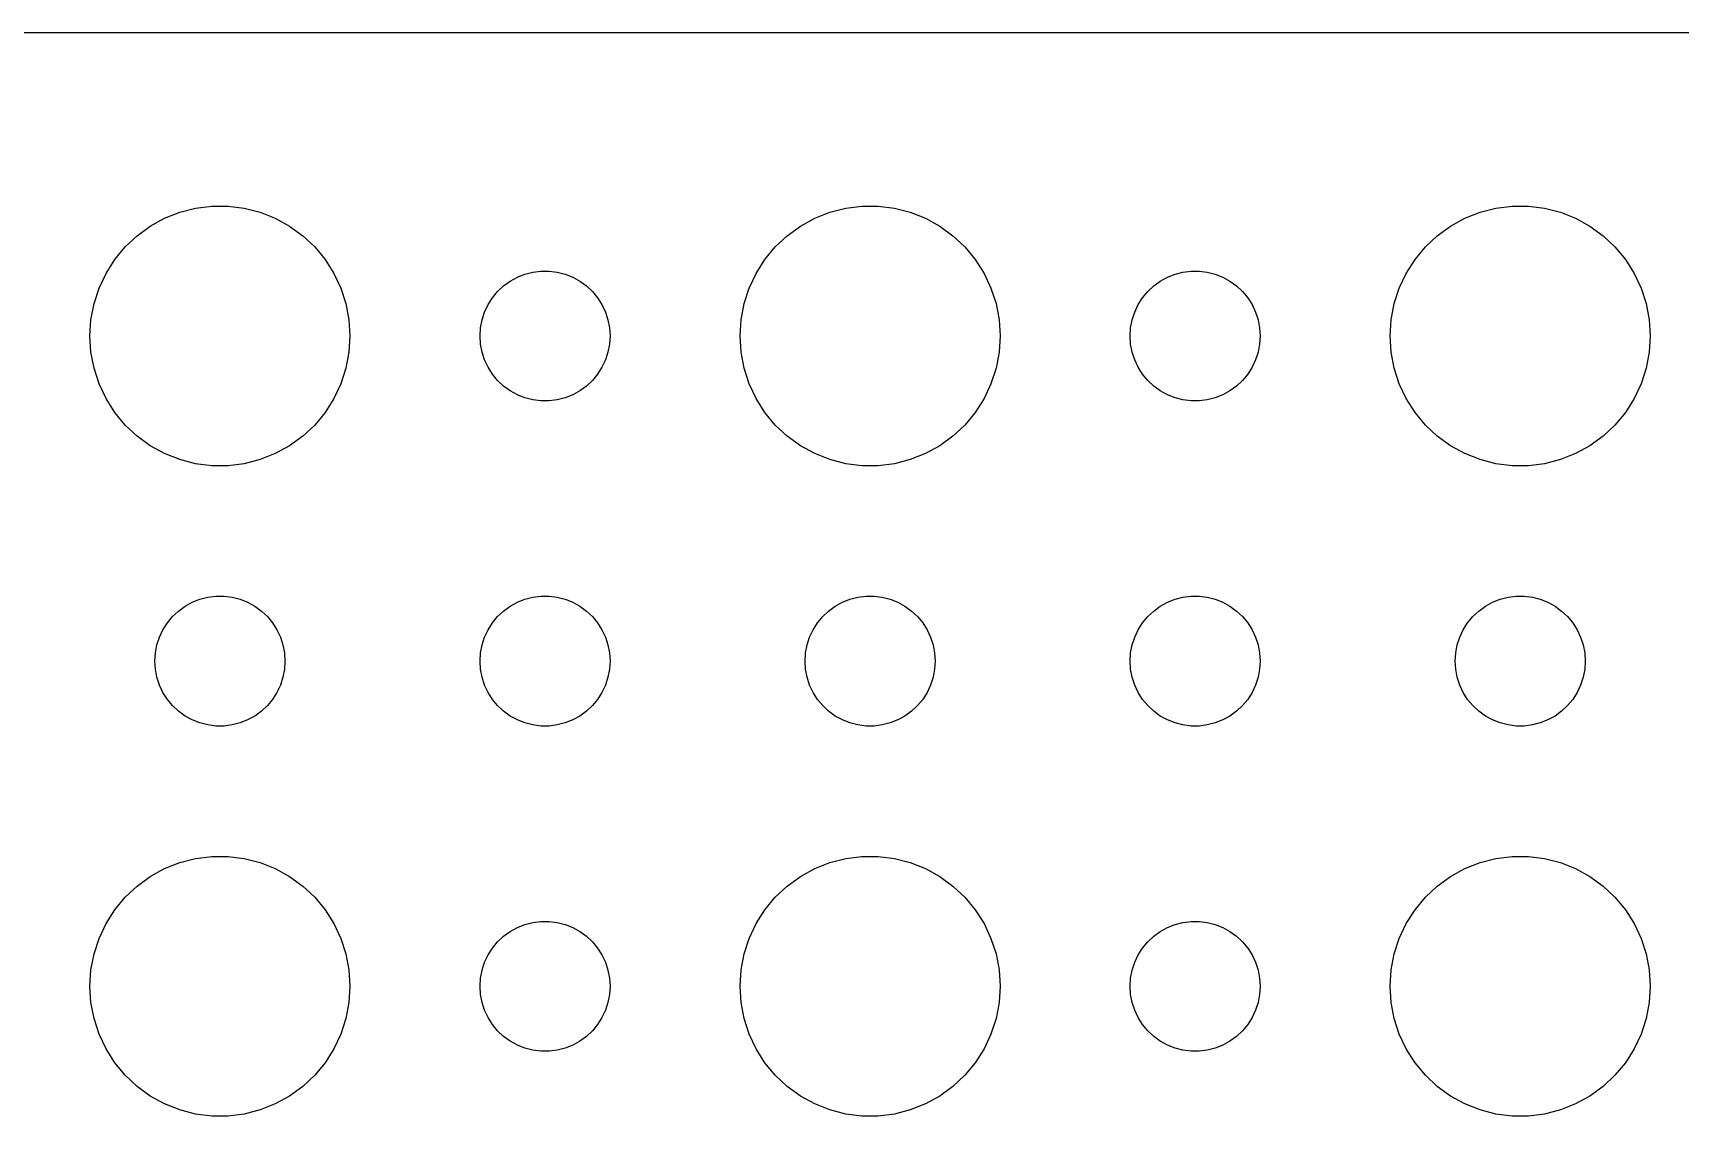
# Model space of a CAD drawing. Header units: metres. Extents: x -134 to 134, y 176 to 394.
# Drawn here: x -71.81 to -33.81, y 255.01 to 279.99 of the extents above; entities that cross this region are included whole.
import ezdxf

# ---------------------------------------------------------------- set-up
doc = ezdxf.new("R2010")
doc.units = ezdxf.units.M

msp = doc.modelspace()

# ---------------------------------------------------------------- linework, layer by layer
for p, q in [((129.814, 279.99), (-129.814, 279.99)), ((-68.427, 275.853), (-68.0621, 275.947)), ((-68.0621, 275.947), (-67.6884, 275.994)), ((-67.6884, 275.994), (-67.3116, 275.994)), ((-67.3116, 275.994), (-66.9379, 275.947)), ((-66.9379, 275.947), (-66.573, 275.853)), ((-53.427, 275.853), (-53.0621, 275.947)), ((-53.0621, 275.947), (-52.6884, 275.994)), ((-52.6884, 275.994), (-52.3116, 275.994)), ((-52.3116, 275.994), (-51.9379, 275.947)), ((-51.9379, 275.947), (-51.5729, 275.853)), ((-38.427, 275.853), (-38.0621, 275.947)), ((-38.0621, 275.947), (-37.6884, 275.994)), ((-37.6884, 275.994), (-37.3116, 275.994)), ((-37.3116, 275.994), (-36.9379, 275.947)), ((-36.9379, 275.947), (-36.5729, 275.853)), ((-69.4123, 275.312), (-69.1075, 275.533)), ((-69.1075, 275.533), (-68.7773, 275.714)), ((-68.7773, 275.714), (-68.427, 275.853)), ((-66.573, 275.853), (-66.2227, 275.714)), ((-66.2227, 275.714), (-65.8925, 275.533)), ((-65.8925, 275.533), (-65.5877, 275.312)), ((-54.4123, 275.312), (-54.1075, 275.533)), ((-54.1075, 275.533), (-53.7773, 275.714)), ((-53.7773, 275.714), (-53.427, 275.853)), ((-51.5729, 275.853), (-51.2227, 275.714)), ((-51.2227, 275.714), (-50.8925, 275.533)), ((-50.8925, 275.533), (-50.5877, 275.312)), ((-39.4123, 275.312), (-39.1075, 275.533)), ((-39.1075, 275.533), (-38.7773, 275.714)), ((-38.7773, 275.714), (-38.427, 275.853)), ((-36.5729, 275.853), (-36.2227, 275.714)), ((-36.2227, 275.714), (-35.8925, 275.533)), ((-35.8925, 275.533), (-35.5877, 275.312)), ((-69.6869, 275.054), (-69.4123, 275.312)), ((-65.5877, 275.312), (-65.3131, 275.054)), ((-54.6869, 275.054), (-54.4123, 275.312)), ((-50.5877, 275.312), (-50.3131, 275.054)), ((-39.6869, 275.054), (-39.4123, 275.312)), ((-35.5877, 275.312), (-35.3131, 275.054)), ((-70.1289, 274.445), (-69.927, 274.763)), ((-69.927, 274.763), (-69.6869, 275.054)), ((-65.3131, 275.054), (-65.073, 274.763)), ((-65.073, 274.763), (-64.8711, 274.445)), ((-55.1289, 274.445), (-54.927, 274.763)), ((-54.927, 274.763), (-54.6869, 275.054)), ((-50.3131, 275.054), (-50.0729, 274.763)), ((-50.0729, 274.763), (-49.8711, 274.445)), ((-40.1289, 274.445), (-39.927, 274.763)), ((-39.927, 274.763), (-39.6869, 275.054)), ((-35.3131, 275.054), (-35.0729, 274.763)), ((-35.0729, 274.763), (-34.8711, 274.445)), ((-70.2893, 274.104), (-70.1289, 274.445)), ((-64.8711, 274.445), (-64.7107, 274.104)), ((-60.6387, 274.357), (-60.4635, 274.427)), ((-60.4635, 274.427), (-60.2811, 274.473)), ((-60.2811, 274.473), (-60.0942, 274.497)), ((-60.0942, 274.497), (-59.9058, 274.497)), ((-59.9058, 274.497), (-59.7189, 274.473)), ((-59.7189, 274.473), (-59.5365, 274.427)), ((-59.5365, 274.427), (-59.3613, 274.357)), ((-55.2893, 274.104), (-55.1289, 274.445)), ((-49.8711, 274.445), (-49.7107, 274.104)), ((-45.6387, 274.357), (-45.4635, 274.427)), ((-45.4635, 274.427), (-45.2811, 274.473)), ((-45.2811, 274.473), (-45.0942, 274.497)), ((-45.0942, 274.497), (-44.9058, 274.497)), ((-44.9058, 274.497), (-44.7189, 274.473)), ((-44.7189, 274.473), (-44.5365, 274.427)), ((-44.5365, 274.427), (-44.3613, 274.357)), ((-40.2893, 274.104), (-40.1289, 274.445)), ((-34.8711, 274.445), (-34.7107, 274.104)), ((-70.4057, 273.746), (-70.2893, 274.104)), ((-64.7107, 274.104), (-64.5943, 273.746)), ((-61.2135, 273.882), (-61.0934, 274.027)), ((-61.0934, 274.027), (-60.9561, 274.156)), ((-60.9561, 274.156), (-60.8037, 274.266)), ((-60.8037, 274.266), (-60.6387, 274.357)), ((-59.3613, 274.357), (-59.1963, 274.266)), ((-59.1963, 274.266), (-59.0439, 274.156)), ((-59.0439, 274.156), (-58.9065, 274.027)), ((-58.9065, 274.027), (-58.7865, 273.882)), ((-55.4057, 273.746), (-55.2893, 274.104)), ((-49.7107, 274.104), (-49.5942, 273.746)), ((-46.2135, 273.882), (-46.0934, 274.027)), ((-46.0934, 274.027), (-45.9561, 274.156)), ((-45.9561, 274.156), (-45.8037, 274.266)), ((-45.8037, 274.266), (-45.6387, 274.357)), ((-44.3613, 274.357), (-44.1963, 274.266)), ((-44.1963, 274.266), (-44.0439, 274.156)), ((-44.0439, 274.156), (-43.9065, 274.027)), ((-43.9065, 274.027), (-43.7865, 273.882)), ((-40.4057, 273.746), (-40.2893, 274.104)), ((-34.7107, 274.104), (-34.5942, 273.746)), ((-70.4763, 273.376), (-70.4057, 273.746)), ((-64.5943, 273.746), (-64.5237, 273.376)), ((-61.3947, 273.552), (-61.3145, 273.723)), ((-61.3145, 273.723), (-61.2135, 273.882)), ((-58.7865, 273.882), (-58.6855, 273.723)), ((-58.6855, 273.723), (-58.6053, 273.552)), ((-55.4763, 273.376), (-55.4057, 273.746)), ((-49.5942, 273.746), (-49.5237, 273.376)), ((-46.3947, 273.552), (-46.3145, 273.723)), ((-46.3145, 273.723), (-46.2135, 273.882)), ((-43.7865, 273.882), (-43.6855, 273.723)), ((-43.6855, 273.723), (-43.6053, 273.552)), ((-40.4763, 273.376), (-40.4057, 273.746)), ((-34.5942, 273.746), (-34.5237, 273.376)), ((-70.5, 273), (-70.4763, 273.376)), ((-64.5237, 273.376), (-64.5, 273)), ((-61.4882, 273.188), (-61.4529, 273.373)), ((-61.4529, 273.373), (-61.3947, 273.552)), ((-58.6053, 273.552), (-58.5471, 273.373)), ((-58.5471, 273.373), (-58.5118, 273.188)), ((-55.5, 273), (-55.4763, 273.376)), ((-49.5237, 273.376), (-49.5, 273)), ((-46.4882, 273.188), (-46.4529, 273.373)), ((-46.4529, 273.373), (-46.3947, 273.552)), ((-43.6053, 273.552), (-43.5471, 273.373)), ((-43.5471, 273.373), (-43.5118, 273.188)), ((-40.5, 273), (-40.4763, 273.376)), ((-34.5237, 273.376), (-34.5, 273)), ((-70.4763, 272.624), (-70.5, 273)), ((-64.5, 273), (-64.5237, 272.624)), ((-61.5, 273), (-61.4882, 273.188)), ((-61.4882, 272.812), (-61.5, 273)), ((-58.5118, 273.188), (-58.5, 273)), ((-58.5, 273), (-58.5118, 272.812)), ((-55.4763, 272.624), (-55.5, 273)), ((-49.5, 273), (-49.5237, 272.624)), ((-46.5, 273), (-46.4882, 273.188)), ((-46.4882, 272.812), (-46.5, 273)), ((-43.5118, 273.188), (-43.5, 273)), ((-43.5, 273), (-43.5118, 272.812)), ((-40.4763, 272.624), (-40.5, 273)), ((-34.5, 273), (-34.5237, 272.624)), ((-70.4057, 272.254), (-70.4763, 272.624)), ((-64.5237, 272.624), (-64.5943, 272.254)), ((-61.4529, 272.627), (-61.4882, 272.812)), ((-61.3947, 272.448), (-61.4529, 272.627)), ((-58.5471, 272.627), (-58.6053, 272.448)), ((-58.5118, 272.812), (-58.5471, 272.627)), ((-55.4057, 272.254), (-55.4763, 272.624)), ((-49.5237, 272.624), (-49.5942, 272.254)), ((-46.4529, 272.627), (-46.4882, 272.812)), ((-46.3947, 272.448), (-46.4529, 272.627)), ((-43.5471, 272.627), (-43.6053, 272.448)), ((-43.5118, 272.812), (-43.5471, 272.627)), ((-40.4057, 272.254), (-40.4763, 272.624)), ((-34.5237, 272.624), (-34.5942, 272.254)), ((-70.2893, 271.896), (-70.4057, 272.254)), ((-64.5943, 272.254), (-64.7107, 271.896)), ((-61.3145, 272.277), (-61.3947, 272.448)), ((-61.2135, 272.118), (-61.3145, 272.277)), ((-61.0934, 271.973), (-61.2135, 272.118)), ((-58.7865, 272.118), (-58.9065, 271.973)), ((-58.6855, 272.277), (-58.7865, 272.118)), ((-58.6053, 272.448), (-58.6855, 272.277)), ((-55.2893, 271.896), (-55.4057, 272.254)), ((-49.5942, 272.254), (-49.7107, 271.896)), ((-46.3145, 272.277), (-46.3947, 272.448)), ((-46.2135, 272.118), (-46.3145, 272.277)), ((-46.0934, 271.973), (-46.2135, 272.118)), ((-43.7865, 272.118), (-43.9065, 271.973)), ((-43.6855, 272.277), (-43.7865, 272.118)), ((-43.6053, 272.448), (-43.6855, 272.277)), ((-40.2893, 271.896), (-40.4057, 272.254)), ((-34.5942, 272.254), (-34.7107, 271.896)), ((-70.1289, 271.555), (-70.2893, 271.896)), ((-64.7107, 271.896), (-64.8711, 271.555)), ((-60.9561, 271.844), (-61.0934, 271.973)), ((-60.8037, 271.734), (-60.9561, 271.844)), ((-60.6387, 271.643), (-60.8037, 271.734)), ((-59.1963, 271.734), (-59.3613, 271.643)), ((-59.0439, 271.844), (-59.1963, 271.734)), ((-58.9065, 271.973), (-59.0439, 271.844)), ((-55.1289, 271.555), (-55.2893, 271.896)), ((-49.7107, 271.896), (-49.8711, 271.555)), ((-45.9561, 271.844), (-46.0934, 271.973)), ((-45.8037, 271.734), (-45.9561, 271.844)), ((-45.6387, 271.643), (-45.8037, 271.734)), ((-44.1963, 271.734), (-44.3613, 271.643)), ((-44.0439, 271.844), (-44.1963, 271.734)), ((-43.9065, 271.973), (-44.0439, 271.844)), ((-40.1289, 271.555), (-40.2893, 271.896)), ((-34.7107, 271.896), (-34.8711, 271.555)), ((-69.927, 271.237), (-70.1289, 271.555)), ((-64.8711, 271.555), (-65.073, 271.237)), ((-60.4635, 271.573), (-60.6387, 271.643)), ((-60.2811, 271.527), (-60.4635, 271.573)), ((-60.0942, 271.503), (-60.2811, 271.527)), ((-59.9058, 271.503), (-60.0942, 271.503)), ((-59.7189, 271.527), (-59.9058, 271.503)), ((-59.5365, 271.573), (-59.7189, 271.527)), ((-59.3613, 271.643), (-59.5365, 271.573)), ((-54.927, 271.237), (-55.1289, 271.555)), ((-49.8711, 271.555), (-50.0729, 271.237)), ((-45.4635, 271.573), (-45.6387, 271.643)), ((-45.2811, 271.527), (-45.4635, 271.573)), ((-45.0942, 271.503), (-45.2811, 271.527)), ((-44.9058, 271.503), (-45.0942, 271.503)), ((-44.7189, 271.527), (-44.9058, 271.503)), ((-44.5365, 271.573), (-44.7189, 271.527)), ((-44.3613, 271.643), (-44.5365, 271.573)), ((-39.927, 271.237), (-40.1289, 271.555)), ((-34.8711, 271.555), (-35.0729, 271.237)), ((-69.6869, 270.946), (-69.927, 271.237)), ((-65.073, 271.237), (-65.3131, 270.946)), ((-54.6869, 270.946), (-54.927, 271.237)), ((-50.0729, 271.237), (-50.3131, 270.946)), ((-39.6869, 270.946), (-39.927, 271.237)), ((-35.0729, 271.237), (-35.3131, 270.946)), ((-69.4123, 270.688), (-69.6869, 270.946)), ((-69.1075, 270.467), (-69.4123, 270.688)), ((-65.5877, 270.688), (-65.8925, 270.467)), ((-65.3131, 270.946), (-65.5877, 270.688)), ((-54.4123, 270.688), (-54.6869, 270.946)), ((-54.1075, 270.467), (-54.4123, 270.688)), ((-50.5877, 270.688), (-50.8925, 270.467)), ((-50.3131, 270.946), (-50.5877, 270.688)), ((-39.4123, 270.688), (-39.6869, 270.946)), ((-39.1075, 270.467), (-39.4123, 270.688)), ((-35.5877, 270.688), (-35.8925, 270.467)), ((-35.3131, 270.946), (-35.5877, 270.688)), ((-68.7773, 270.286), (-69.1075, 270.467)), ((-68.427, 270.147), (-68.7773, 270.286)), ((-66.2227, 270.286), (-66.573, 270.147)), ((-65.8925, 270.467), (-66.2227, 270.286)), ((-53.7773, 270.286), (-54.1075, 270.467)), ((-53.427, 270.147), (-53.7773, 270.286)), ((-51.2227, 270.286), (-51.5729, 270.147)), ((-50.8925, 270.467), (-51.2227, 270.286)), ((-38.7773, 270.286), (-39.1075, 270.467)), ((-38.427, 270.147), (-38.7773, 270.286)), ((-36.2227, 270.286), (-36.5729, 270.147)), ((-35.8925, 270.467), (-36.2227, 270.286)), ((-68.0621, 270.053), (-68.427, 270.147)), ((-67.6884, 270.006), (-68.0621, 270.053)), ((-67.3116, 270.006), (-67.6884, 270.006)), ((-66.9379, 270.053), (-67.3116, 270.006)), ((-66.573, 270.147), (-66.9379, 270.053)), ((-53.0621, 270.053), (-53.427, 270.147)), ((-52.6884, 270.006), (-53.0621, 270.053)), ((-52.3116, 270.006), (-52.6884, 270.006)), ((-51.9379, 270.053), (-52.3116, 270.006)), ((-51.5729, 270.147), (-51.9379, 270.053)), ((-38.0621, 270.053), (-38.427, 270.147)), ((-37.6884, 270.006), (-38.0621, 270.053)), ((-37.3116, 270.006), (-37.6884, 270.006)), ((-36.9379, 270.053), (-37.3116, 270.006)), ((-36.5729, 270.147), (-36.9379, 270.053)), ((-68.3037, 266.766), (-68.1387, 266.857)), ((-68.1387, 266.857), (-67.9635, 266.927)), ((-67.9635, 266.927), (-67.7811, 266.973)), ((-67.7811, 266.973), (-67.5942, 266.997)), ((-67.5942, 266.997), (-67.4058, 266.997)), ((-67.4058, 266.997), (-67.2189, 266.973)), ((-67.2189, 266.973), (-67.0365, 266.927)), ((-67.0365, 266.927), (-66.8613, 266.857)), ((-66.8613, 266.857), (-66.6963, 266.766)), ((-60.8037, 266.766), (-60.6387, 266.857)), ((-60.6387, 266.857), (-60.4635, 266.927)), ((-60.4635, 266.927), (-60.2811, 266.973)), ((-60.2811, 266.973), (-60.0942, 266.997)), ((-60.0942, 266.997), (-59.9058, 266.997)), ((-59.9058, 266.997), (-59.7189, 266.973)), ((-59.7189, 266.973), (-59.5365, 266.927)), ((-59.5365, 266.927), (-59.3613, 266.857)), ((-59.3613, 266.857), (-59.1963, 266.766)), ((-53.3037, 266.766), (-53.1387, 266.857)), ((-53.1387, 266.857), (-52.9635, 266.927)), ((-52.9635, 266.927), (-52.7811, 266.973)), ((-52.7811, 266.973), (-52.5942, 266.997)), ((-52.5942, 266.997), (-52.4058, 266.997)), ((-52.4058, 266.997), (-52.2189, 266.973)), ((-52.2189, 266.973), (-52.0365, 266.927)), ((-52.0365, 266.927), (-51.8613, 266.857)), ((-51.8613, 266.857), (-51.6963, 266.766)), ((-45.8037, 266.766), (-45.6387, 266.857)), ((-45.6387, 266.857), (-45.4635, 266.927)), ((-45.4635, 266.927), (-45.2811, 266.973)), ((-45.2811, 266.973), (-45.0942, 266.997)), ((-45.0942, 266.997), (-44.9058, 266.997)), ((-44.9058, 266.997), (-44.7189, 266.973)), ((-44.7189, 266.973), (-44.5365, 266.927)), ((-44.5365, 266.927), (-44.3613, 266.857)), ((-44.3613, 266.857), (-44.1963, 266.766)), ((-38.3037, 266.766), (-38.1387, 266.857)), ((-38.1387, 266.857), (-37.9635, 266.927)), ((-37.9635, 266.927), (-37.7811, 266.973)), ((-37.7811, 266.973), (-37.5942, 266.997)), ((-37.5942, 266.997), (-37.4058, 266.997)), ((-37.4058, 266.997), (-37.2189, 266.973)), ((-37.2189, 266.973), (-37.0365, 266.927)), ((-37.0365, 266.927), (-36.8613, 266.857)), ((-36.8613, 266.857), (-36.6963, 266.766)), ((-68.7135, 266.382), (-68.5934, 266.527)), ((-68.5934, 266.527), (-68.4561, 266.656)), ((-68.4561, 266.656), (-68.3037, 266.766)), ((-66.6963, 266.766), (-66.5439, 266.656)), ((-66.5439, 266.656), (-66.4065, 266.527)), ((-66.4065, 266.527), (-66.2865, 266.382)), ((-61.2135, 266.382), (-61.0934, 266.527)), ((-61.0934, 266.527), (-60.9561, 266.656)), ((-60.9561, 266.656), (-60.8037, 266.766)), ((-59.1963, 266.766), (-59.0439, 266.656)), ((-59.0439, 266.656), (-58.9065, 266.527)), ((-58.9065, 266.527), (-58.7865, 266.382)), ((-53.7135, 266.382), (-53.5934, 266.527)), ((-53.5934, 266.527), (-53.4561, 266.656)), ((-53.4561, 266.656), (-53.3037, 266.766)), ((-51.6963, 266.766), (-51.5439, 266.656)), ((-51.5439, 266.656), (-51.4065, 266.527)), ((-51.4065, 266.527), (-51.2865, 266.382)), ((-46.2135, 266.382), (-46.0934, 266.527)), ((-46.0934, 266.527), (-45.9561, 266.656)), ((-45.9561, 266.656), (-45.8037, 266.766)), ((-44.1963, 266.766), (-44.0439, 266.656)), ((-44.0439, 266.656), (-43.9065, 266.527)), ((-43.9065, 266.527), (-43.7865, 266.382)), ((-38.7135, 266.382), (-38.5934, 266.527)), ((-38.5934, 266.527), (-38.4561, 266.656)), ((-38.4561, 266.656), (-38.3037, 266.766)), ((-36.6963, 266.766), (-36.5439, 266.656)), ((-36.5439, 266.656), (-36.4065, 266.527)), ((-36.4065, 266.527), (-36.2865, 266.382)), ((-68.9529, 265.873), (-68.8947, 266.052)), ((-68.8947, 266.052), (-68.8145, 266.223)), ((-68.8145, 266.223), (-68.7135, 266.382)), ((-66.2865, 266.382), (-66.1855, 266.223)), ((-66.1855, 266.223), (-66.1053, 266.052)), ((-66.1053, 266.052), (-66.0471, 265.873)), ((-61.4529, 265.873), (-61.3947, 266.052)), ((-61.3947, 266.052), (-61.3145, 266.223)), ((-61.3145, 266.223), (-61.2135, 266.382)), ((-58.7865, 266.382), (-58.6855, 266.223)), ((-58.6855, 266.223), (-58.6053, 266.052)), ((-58.6053, 266.052), (-58.5471, 265.873)), ((-53.9529, 265.873), (-53.8947, 266.052)), ((-53.8947, 266.052), (-53.8145, 266.223)), ((-53.8145, 266.223), (-53.7135, 266.382)), ((-51.2865, 266.382), (-51.1855, 266.223)), ((-51.1855, 266.223), (-51.1053, 266.052)), ((-51.1053, 266.052), (-51.0471, 265.873)), ((-46.4529, 265.873), (-46.3947, 266.052)), ((-46.3947, 266.052), (-46.3145, 266.223)), ((-46.3145, 266.223), (-46.2135, 266.382)), ((-43.7865, 266.382), (-43.6855, 266.223)), ((-43.6855, 266.223), (-43.6053, 266.052)), ((-43.6053, 266.052), (-43.5471, 265.873)), ((-38.9529, 265.873), (-38.8947, 266.052)), ((-38.8947, 266.052), (-38.8145, 266.223)), ((-38.8145, 266.223), (-38.7135, 266.382)), ((-36.2865, 266.382), (-36.1855, 266.223)), ((-36.1855, 266.223), (-36.1053, 266.052)), ((-36.1053, 266.052), (-36.0471, 265.873)), ((-69, 265.5), (-68.9882, 265.688)), ((-68.9882, 265.688), (-68.9529, 265.873)), ((-66.0471, 265.873), (-66.0118, 265.688)), ((-66.0118, 265.688), (-66, 265.5)), ((-61.5, 265.5), (-61.4882, 265.688)), ((-61.4882, 265.688), (-61.4529, 265.873)), ((-58.5471, 265.873), (-58.5118, 265.688)), ((-58.5118, 265.688), (-58.5, 265.5)), ((-54, 265.5), (-53.9882, 265.688)), ((-53.9882, 265.688), (-53.9529, 265.873)), ((-51.0471, 265.873), (-51.0118, 265.688)), ((-51.0118, 265.688), (-51, 265.5)), ((-46.5, 265.5), (-46.4882, 265.688)), ((-46.4882, 265.688), (-46.4529, 265.873)), ((-43.5471, 265.873), (-43.5118, 265.688)), ((-43.5118, 265.688), (-43.5, 265.5)), ((-39, 265.5), (-38.9882, 265.688)), ((-38.9882, 265.688), (-38.9529, 265.873)), ((-36.0471, 265.873), (-36.0118, 265.688)), ((-36.0118, 265.688), (-36, 265.5)), ((-68.9882, 265.312), (-69, 265.5)), ((-68.9529, 265.127), (-68.9882, 265.312)), ((-66.0118, 265.312), (-66.0471, 265.127)), ((-66, 265.5), (-66.0118, 265.312)), ((-61.4882, 265.312), (-61.5, 265.5)), ((-61.4529, 265.127), (-61.4882, 265.312)), ((-58.5118, 265.312), (-58.5471, 265.127)), ((-58.5, 265.5), (-58.5118, 265.312)), ((-53.9882, 265.312), (-54, 265.5)), ((-53.9529, 265.127), (-53.9882, 265.312)), ((-51.0118, 265.312), (-51.0471, 265.127)), ((-51, 265.5), (-51.0118, 265.312)), ((-46.4882, 265.312), (-46.5, 265.5)), ((-46.4529, 265.127), (-46.4882, 265.312)), ((-43.5118, 265.312), (-43.5471, 265.127)), ((-43.5, 265.5), (-43.5118, 265.312)), ((-38.9882, 265.312), (-39, 265.5)), ((-38.9529, 265.127), (-38.9882, 265.312)), ((-36.0118, 265.312), (-36.0471, 265.127)), ((-36, 265.5), (-36.0118, 265.312)), ((-68.8947, 264.948), (-68.9529, 265.127)), ((-68.8145, 264.777), (-68.8947, 264.948)), ((-66.1053, 264.948), (-66.1855, 264.777)), ((-66.0471, 265.127), (-66.1053, 264.948)), ((-61.3947, 264.948), (-61.4529, 265.127)), ((-61.3145, 264.777), (-61.3947, 264.948)), ((-58.6053, 264.948), (-58.6855, 264.777)), ((-58.5471, 265.127), (-58.6053, 264.948)), ((-53.8947, 264.948), (-53.9529, 265.127)), ((-53.8145, 264.777), (-53.8947, 264.948)), ((-51.1053, 264.948), (-51.1855, 264.777)), ((-51.0471, 265.127), (-51.1053, 264.948)), ((-46.3947, 264.948), (-46.4529, 265.127)), ((-46.3145, 264.777), (-46.3947, 264.948)), ((-43.6053, 264.948), (-43.6855, 264.777)), ((-43.5471, 265.127), (-43.6053, 264.948)), ((-38.8947, 264.948), (-38.9529, 265.127)), ((-38.8145, 264.777), (-38.8947, 264.948)), ((-36.1053, 264.948), (-36.1855, 264.777)), ((-36.0471, 265.127), (-36.1053, 264.948)), ((-68.7135, 264.618), (-68.8145, 264.777)), ((-68.5934, 264.473), (-68.7135, 264.618)), ((-66.2865, 264.618), (-66.4065, 264.473)), ((-66.1855, 264.777), (-66.2865, 264.618)), ((-61.2135, 264.618), (-61.3145, 264.777)), ((-61.0934, 264.473), (-61.2135, 264.618)), ((-58.7865, 264.618), (-58.9065, 264.473)), ((-58.6855, 264.777), (-58.7865, 264.618)), ((-53.7135, 264.618), (-53.8145, 264.777)), ((-53.5934, 264.473), (-53.7135, 264.618)), ((-51.2865, 264.618), (-51.4065, 264.473)), ((-51.1855, 264.777), (-51.2865, 264.618)), ((-46.2135, 264.618), (-46.3145, 264.777)), ((-46.0934, 264.473), (-46.2135, 264.618)), ((-43.7865, 264.618), (-43.9065, 264.473)), ((-43.6855, 264.777), (-43.7865, 264.618)), ((-38.7135, 264.618), (-38.8145, 264.777)), ((-38.5934, 264.473), (-38.7135, 264.618)), ((-36.2865, 264.618), (-36.4065, 264.473)), ((-36.1855, 264.777), (-36.2865, 264.618)), ((-68.4561, 264.344), (-68.5934, 264.473)), ((-68.3037, 264.234), (-68.4561, 264.344)), ((-68.1387, 264.143), (-68.3037, 264.234)), ((-67.9635, 264.073), (-68.1387, 264.143)), ((-66.8613, 264.143), (-67.0365, 264.073)), ((-66.6963, 264.234), (-66.8613, 264.143)), ((-66.5439, 264.344), (-66.6963, 264.234)), ((-66.4065, 264.473), (-66.5439, 264.344)), ((-60.9561, 264.344), (-61.0934, 264.473)), ((-60.8037, 264.234), (-60.9561, 264.344)), ((-60.6387, 264.143), (-60.8037, 264.234)), ((-60.4635, 264.073), (-60.6387, 264.143)), ((-59.3613, 264.143), (-59.5365, 264.073)), ((-59.1963, 264.234), (-59.3613, 264.143)), ((-59.0439, 264.344), (-59.1963, 264.234)), ((-58.9065, 264.473), (-59.0439, 264.344)), ((-53.4561, 264.344), (-53.5934, 264.473)), ((-53.3037, 264.234), (-53.4561, 264.344)), ((-53.1387, 264.143), (-53.3037, 264.234)), ((-52.9635, 264.073), (-53.1387, 264.143)), ((-51.8613, 264.143), (-52.0365, 264.073)), ((-51.6963, 264.234), (-51.8613, 264.143)), ((-51.5439, 264.344), (-51.6963, 264.234)), ((-51.4065, 264.473), (-51.5439, 264.344)), ((-45.9561, 264.344), (-46.0934, 264.473)), ((-45.8037, 264.234), (-45.9561, 264.344)), ((-45.6387, 264.143), (-45.8037, 264.234)), ((-45.4635, 264.073), (-45.6387, 264.143)), ((-44.3613, 264.143), (-44.5365, 264.073)), ((-44.1963, 264.234), (-44.3613, 264.143)), ((-44.0439, 264.344), (-44.1963, 264.234)), ((-43.9065, 264.473), (-44.0439, 264.344)), ((-38.4561, 264.344), (-38.5934, 264.473)), ((-38.3037, 264.234), (-38.4561, 264.344)), ((-38.1387, 264.143), (-38.3037, 264.234)), ((-37.9635, 264.073), (-38.1387, 264.143)), ((-36.8613, 264.143), (-37.0365, 264.073)), ((-36.6963, 264.234), (-36.8613, 264.143)), ((-36.5439, 264.344), (-36.6963, 264.234)), ((-36.4065, 264.473), (-36.5439, 264.344)), ((-67.7811, 264.027), (-67.9635, 264.073)), ((-67.5942, 264.003), (-67.7811, 264.027)), ((-67.4058, 264.003), (-67.5942, 264.003)), ((-67.2189, 264.027), (-67.4058, 264.003)), ((-67.0365, 264.073), (-67.2189, 264.027)), ((-60.2811, 264.027), (-60.4635, 264.073)), ((-60.0942, 264.003), (-60.2811, 264.027)), ((-59.9058, 264.003), (-60.0942, 264.003)), ((-59.7189, 264.027), (-59.9058, 264.003)), ((-59.5365, 264.073), (-59.7189, 264.027)), ((-52.7811, 264.027), (-52.9635, 264.073)), ((-52.5942, 264.003), (-52.7811, 264.027)), ((-52.4058, 264.003), (-52.5942, 264.003)), ((-52.2189, 264.027), (-52.4058, 264.003)), ((-52.0365, 264.073), (-52.2189, 264.027)), ((-45.2811, 264.027), (-45.4635, 264.073)), ((-45.0942, 264.003), (-45.2811, 264.027)), ((-44.9058, 264.003), (-45.0942, 264.003)), ((-44.7189, 264.027), (-44.9058, 264.003)), ((-44.5365, 264.073), (-44.7189, 264.027)), ((-37.7811, 264.027), (-37.9635, 264.073)), ((-37.5942, 264.003), (-37.7811, 264.027)), ((-37.4058, 264.003), (-37.5942, 264.003)), ((-37.2189, 264.027), (-37.4058, 264.003)), ((-37.0365, 264.073), (-37.2189, 264.027)), ((-69.1075, 260.533), (-68.7773, 260.714)), ((-68.7773, 260.714), (-68.427, 260.853)), ((-68.427, 260.853), (-68.0621, 260.947)), ((-68.0621, 260.947), (-67.6884, 260.994)), ((-67.6884, 260.994), (-67.3116, 260.994)), ((-67.3116, 260.994), (-66.9379, 260.947)), ((-66.9379, 260.947), (-66.573, 260.853)), ((-66.573, 260.853), (-66.2227, 260.714)), ((-66.2227, 260.714), (-65.8925, 260.533)), ((-54.1075, 260.533), (-53.7773, 260.714)), ((-53.7773, 260.714), (-53.427, 260.853)), ((-53.427, 260.853), (-53.0621, 260.947)), ((-53.0621, 260.947), (-52.6884, 260.994)), ((-52.6884, 260.994), (-52.3116, 260.994)), ((-52.3116, 260.994), (-51.9379, 260.947)), ((-51.9379, 260.947), (-51.5729, 260.853)), ((-51.5729, 260.853), (-51.2227, 260.714)), ((-51.2227, 260.714), (-50.8925, 260.533)), ((-39.1075, 260.533), (-38.7773, 260.714)), ((-38.7773, 260.714), (-38.427, 260.853)), ((-38.427, 260.853), (-38.0621, 260.947)), ((-38.0621, 260.947), (-37.6884, 260.994)), ((-37.6884, 260.994), (-37.3116, 260.994)), ((-37.3116, 260.994), (-36.9379, 260.947)), ((-36.9379, 260.947), (-36.5729, 260.853)), ((-36.5729, 260.853), (-36.2227, 260.714)), ((-36.2227, 260.714), (-35.8925, 260.533)), ((-69.4123, 260.312), (-69.1075, 260.533)), ((-65.8925, 260.533), (-65.5877, 260.312)), ((-54.4123, 260.312), (-54.1075, 260.533)), ((-50.8925, 260.533), (-50.5877, 260.312)), ((-39.4123, 260.312), (-39.1075, 260.533)), ((-35.8925, 260.533), (-35.5877, 260.312)), ((-69.927, 259.763), (-69.6869, 260.054)), ((-69.6869, 260.054), (-69.4123, 260.312)), ((-65.5877, 260.312), (-65.3131, 260.054)), ((-65.3131, 260.054), (-65.073, 259.763)), ((-54.927, 259.763), (-54.6869, 260.054)), ((-54.6869, 260.054), (-54.4123, 260.312)), ((-50.5877, 260.312), (-50.3131, 260.054)), ((-50.3131, 260.054), (-50.0729, 259.763)), ((-39.927, 259.763), (-39.6869, 260.054)), ((-39.6869, 260.054), (-39.4123, 260.312)), ((-35.5877, 260.312), (-35.3131, 260.054)), ((-35.3131, 260.054), (-35.0729, 259.763)), ((-70.1289, 259.445), (-69.927, 259.763)), ((-65.073, 259.763), (-64.8711, 259.445)), ((-55.1289, 259.445), (-54.927, 259.763)), ((-50.0729, 259.763), (-49.8711, 259.445)), ((-40.1289, 259.445), (-39.927, 259.763)), ((-35.0729, 259.763), (-34.8711, 259.445)), ((-70.2893, 259.104), (-70.1289, 259.445)), ((-64.8711, 259.445), (-64.7107, 259.104)), ((-60.9561, 259.156), (-60.8037, 259.266)), ((-60.8037, 259.266), (-60.6387, 259.357)), ((-60.6387, 259.357), (-60.4635, 259.427)), ((-60.4635, 259.427), (-60.2811, 259.473)), ((-60.2811, 259.473), (-60.0942, 259.497)), ((-60.0942, 259.497), (-59.9058, 259.497)), ((-59.9058, 259.497), (-59.7189, 259.473)), ((-59.7189, 259.473), (-59.5365, 259.427)), ((-59.5365, 259.427), (-59.3613, 259.357)), ((-59.3613, 259.357), (-59.1963, 259.266)), ((-59.1963, 259.266), (-59.0439, 259.156)), ((-55.2893, 259.104), (-55.1289, 259.445)), ((-49.8711, 259.445), (-49.7107, 259.104)), ((-45.9561, 259.156), (-45.8037, 259.266)), ((-45.8037, 259.266), (-45.6387, 259.357)), ((-45.6387, 259.357), (-45.4635, 259.427)), ((-45.4635, 259.427), (-45.2811, 259.473)), ((-45.2811, 259.473), (-45.0942, 259.497)), ((-45.0942, 259.497), (-44.9058, 259.497)), ((-44.9058, 259.497), (-44.7189, 259.473)), ((-44.7189, 259.473), (-44.5365, 259.427)), ((-44.5365, 259.427), (-44.3613, 259.357)), ((-44.3613, 259.357), (-44.1963, 259.266)), ((-44.1963, 259.266), (-44.0439, 259.156)), ((-40.2893, 259.104), (-40.1289, 259.445)), ((-34.8711, 259.445), (-34.7107, 259.104)), ((-70.4057, 258.746), (-70.2893, 259.104)), ((-64.7107, 259.104), (-64.5943, 258.746)), ((-61.3145, 258.723), (-61.2135, 258.882)), ((-61.2135, 258.882), (-61.0934, 259.027)), ((-61.0934, 259.027), (-60.9561, 259.156)), ((-59.0439, 259.156), (-58.9065, 259.027)), ((-58.9065, 259.027), (-58.7865, 258.882)), ((-58.7865, 258.882), (-58.6855, 258.723)), ((-55.4057, 258.746), (-55.2893, 259.104)), ((-49.7107, 259.104), (-49.5942, 258.746)), ((-46.3145, 258.723), (-46.2135, 258.882)), ((-46.2135, 258.882), (-46.0934, 259.027)), ((-46.0934, 259.027), (-45.9561, 259.156)), ((-44.0439, 259.156), (-43.9065, 259.027)), ((-43.9065, 259.027), (-43.7865, 258.882)), ((-43.7865, 258.882), (-43.6855, 258.723)), ((-40.4057, 258.746), (-40.2893, 259.104)), ((-34.7107, 259.104), (-34.5942, 258.746)), ((-70.4763, 258.376), (-70.4057, 258.746)), ((-64.5943, 258.746), (-64.5237, 258.376)), ((-61.4529, 258.373), (-61.3947, 258.552)), ((-61.3947, 258.552), (-61.3145, 258.723)), ((-58.6855, 258.723), (-58.6053, 258.552)), ((-58.6053, 258.552), (-58.5471, 258.373)), ((-55.4763, 258.376), (-55.4057, 258.746)), ((-49.5942, 258.746), (-49.5237, 258.376)), ((-46.4529, 258.373), (-46.3947, 258.552)), ((-46.3947, 258.552), (-46.3145, 258.723)), ((-43.6855, 258.723), (-43.6053, 258.552)), ((-43.6053, 258.552), (-43.5471, 258.373)), ((-40.4763, 258.376), (-40.4057, 258.746)), ((-34.5942, 258.746), (-34.5237, 258.376)), ((-70.5, 258), (-70.4763, 258.376)), ((-64.5237, 258.376), (-64.5, 258)), ((-61.5, 258), (-61.4882, 258.188)), ((-61.4882, 258.188), (-61.4529, 258.373)), ((-58.5471, 258.373), (-58.5118, 258.188)), ((-58.5118, 258.188), (-58.5, 258)), ((-55.5, 258), (-55.4763, 258.376)), ((-49.5237, 258.376), (-49.5, 258)), ((-46.5, 258), (-46.4882, 258.188)), ((-46.4882, 258.188), (-46.4529, 258.373)), ((-43.5471, 258.373), (-43.5118, 258.188)), ((-43.5118, 258.188), (-43.5, 258)), ((-40.5, 258), (-40.4763, 258.376)), ((-34.5237, 258.376), (-34.5, 258)), ((-70.4763, 257.624), (-70.5, 258)), ((-64.5, 258), (-64.5237, 257.624)), ((-61.4882, 257.812), (-61.5, 258)), ((-61.4529, 257.627), (-61.4882, 257.812)), ((-58.5118, 257.812), (-58.5471, 257.627)), ((-58.5, 258), (-58.5118, 257.812)), ((-55.4763, 257.624), (-55.5, 258)), ((-49.5, 258), (-49.5237, 257.624)), ((-46.4882, 257.812), (-46.5, 258)), ((-46.4529, 257.627), (-46.4882, 257.812)), ((-43.5118, 257.812), (-43.5471, 257.627)), ((-43.5, 258), (-43.5118, 257.812)), ((-40.4763, 257.624), (-40.5, 258)), ((-34.5, 258), (-34.5237, 257.624)), ((-70.4057, 257.254), (-70.4763, 257.624)), ((-64.5237, 257.624), (-64.5943, 257.254)), ((-61.3947, 257.448), (-61.4529, 257.627)), ((-61.3145, 257.277), (-61.3947, 257.448)), ((-58.6053, 257.448), (-58.6855, 257.277)), ((-58.5471, 257.627), (-58.6053, 257.448)), ((-55.4057, 257.254), (-55.4763, 257.624)), ((-49.5237, 257.624), (-49.5942, 257.254)), ((-46.3947, 257.448), (-46.4529, 257.627)), ((-46.3145, 257.277), (-46.3947, 257.448)), ((-43.6053, 257.448), (-43.6855, 257.277)), ((-43.5471, 257.627), (-43.6053, 257.448)), ((-40.4057, 257.254), (-40.4763, 257.624)), ((-34.5237, 257.624), (-34.5942, 257.254)), ((-70.2893, 256.896), (-70.4057, 257.254)), ((-64.5943, 257.254), (-64.7107, 256.896)), ((-61.2135, 257.118), (-61.3145, 257.277)), ((-61.0934, 256.973), (-61.2135, 257.118)), ((-60.9561, 256.844), (-61.0934, 256.973)), ((-58.9065, 256.973), (-59.0439, 256.844)), ((-58.7865, 257.118), (-58.9065, 256.973)), ((-58.6855, 257.277), (-58.7865, 257.118)), ((-55.2893, 256.896), (-55.4057, 257.254)), ((-49.5942, 257.254), (-49.7107, 256.896)), ((-46.2135, 257.118), (-46.3145, 257.277)), ((-46.0934, 256.973), (-46.2135, 257.118)), ((-45.9561, 256.844), (-46.0934, 256.973)), ((-43.9065, 256.973), (-44.0439, 256.844)), ((-43.7865, 257.118), (-43.9065, 256.973)), ((-43.6855, 257.277), (-43.7865, 257.118)), ((-40.2893, 256.896), (-40.4057, 257.254)), ((-34.5942, 257.254), (-34.7107, 256.896)), ((-70.1289, 256.555), (-70.2893, 256.896)), ((-69.927, 256.237), (-70.1289, 256.555)), ((-64.8711, 256.555), (-65.073, 256.237)), ((-64.7107, 256.896), (-64.8711, 256.555)), ((-60.8037, 256.734), (-60.9561, 256.844)), ((-60.6387, 256.643), (-60.8037, 256.734)), ((-60.4635, 256.573), (-60.6387, 256.643)), ((-60.2811, 256.527), (-60.4635, 256.573)), ((-60.0942, 256.503), (-60.2811, 256.527)), ((-59.7189, 256.527), (-59.9058, 256.503)), ((-59.5365, 256.573), (-59.7189, 256.527)), ((-59.3613, 256.643), (-59.5365, 256.573)), ((-59.1963, 256.734), (-59.3613, 256.643)), ((-59.0439, 256.844), (-59.1963, 256.734)), ((-55.1289, 256.555), (-55.2893, 256.896)), ((-54.927, 256.237), (-55.1289, 256.555)), ((-49.8711, 256.555), (-50.0729, 256.237)), ((-49.7107, 256.896), (-49.8711, 256.555)), ((-45.8037, 256.734), (-45.9561, 256.844)), ((-45.6387, 256.643), (-45.8037, 256.734)), ((-45.4635, 256.573), (-45.6387, 256.643)), ((-45.2811, 256.527), (-45.4635, 256.573)), ((-45.0942, 256.503), (-45.2811, 256.527)), ((-44.7189, 256.527), (-44.9058, 256.503)), ((-44.5365, 256.573), (-44.7189, 256.527)), ((-44.3613, 256.643), (-44.5365, 256.573)), ((-44.1963, 256.734), (-44.3613, 256.643)), ((-44.0439, 256.844), (-44.1963, 256.734)), ((-40.1289, 256.555), (-40.2893, 256.896)), ((-39.927, 256.237), (-40.1289, 256.555)), ((-34.8711, 256.555), (-35.0729, 256.237)), ((-34.7107, 256.896), (-34.8711, 256.555)), ((-69.6869, 255.946), (-69.927, 256.237)), ((-65.073, 256.237), (-65.3131, 255.946)), ((-59.9058, 256.503), (-60.0942, 256.503)), ((-54.6869, 255.946), (-54.927, 256.237)), ((-50.0729, 256.237), (-50.3131, 255.946)), ((-44.9058, 256.503), (-45.0942, 256.503)), ((-39.6869, 255.946), (-39.927, 256.237)), ((-35.0729, 256.237), (-35.3131, 255.946)), ((-69.4123, 255.688), (-69.6869, 255.946)), ((-65.3131, 255.946), (-65.5877, 255.688)), ((-54.4123, 255.688), (-54.6869, 255.946)), ((-50.3131, 255.946), (-50.5877, 255.688)), ((-39.4123, 255.688), (-39.6869, 255.946)), ((-35.3131, 255.946), (-35.5877, 255.688)), ((-69.1075, 255.467), (-69.4123, 255.688)), ((-68.7773, 255.286), (-69.1075, 255.467)), ((-65.8925, 255.467), (-66.2227, 255.286)), ((-65.5877, 255.688), (-65.8925, 255.467)), ((-54.1075, 255.467), (-54.4123, 255.688)), ((-53.7773, 255.286), (-54.1075, 255.467)), ((-50.8925, 255.467), (-51.2227, 255.286)), ((-50.5877, 255.688), (-50.8925, 255.467)), ((-39.1075, 255.467), (-39.4123, 255.688)), ((-38.7773, 255.286), (-39.1075, 255.467)), ((-35.8925, 255.467), (-36.2227, 255.286)), ((-35.5877, 255.688), (-35.8925, 255.467)), ((-68.427, 255.147), (-68.7773, 255.286)), ((-68.0621, 255.053), (-68.427, 255.147)), ((-67.6884, 255.006), (-68.0621, 255.053)), ((-67.3116, 255.006), (-67.6884, 255.006)), ((-66.9379, 255.053), (-67.3116, 255.006)), ((-66.573, 255.147), (-66.9379, 255.053)), ((-66.2227, 255.286), (-66.573, 255.147)), ((-53.427, 255.147), (-53.7773, 255.286)), ((-53.0621, 255.053), (-53.427, 255.147)), ((-52.6884, 255.006), (-53.0621, 255.053)), ((-52.3116, 255.006), (-52.6884, 255.006)), ((-51.9379, 255.053), (-52.3116, 255.006)), ((-51.5729, 255.147), (-51.9379, 255.053)), ((-51.2227, 255.286), (-51.5729, 255.147)), ((-38.427, 255.147), (-38.7773, 255.286)), ((-38.0621, 255.053), (-38.427, 255.147)), ((-37.6884, 255.006), (-38.0621, 255.053)), ((-37.3116, 255.006), (-37.6884, 255.006)), ((-36.9379, 255.053), (-37.3116, 255.006)), ((-36.5729, 255.147), (-36.9379, 255.053)), ((-36.2227, 255.286), (-36.5729, 255.147))]:
    msp.add_line(p, q)

doc.saveas('drawing.dxf')
